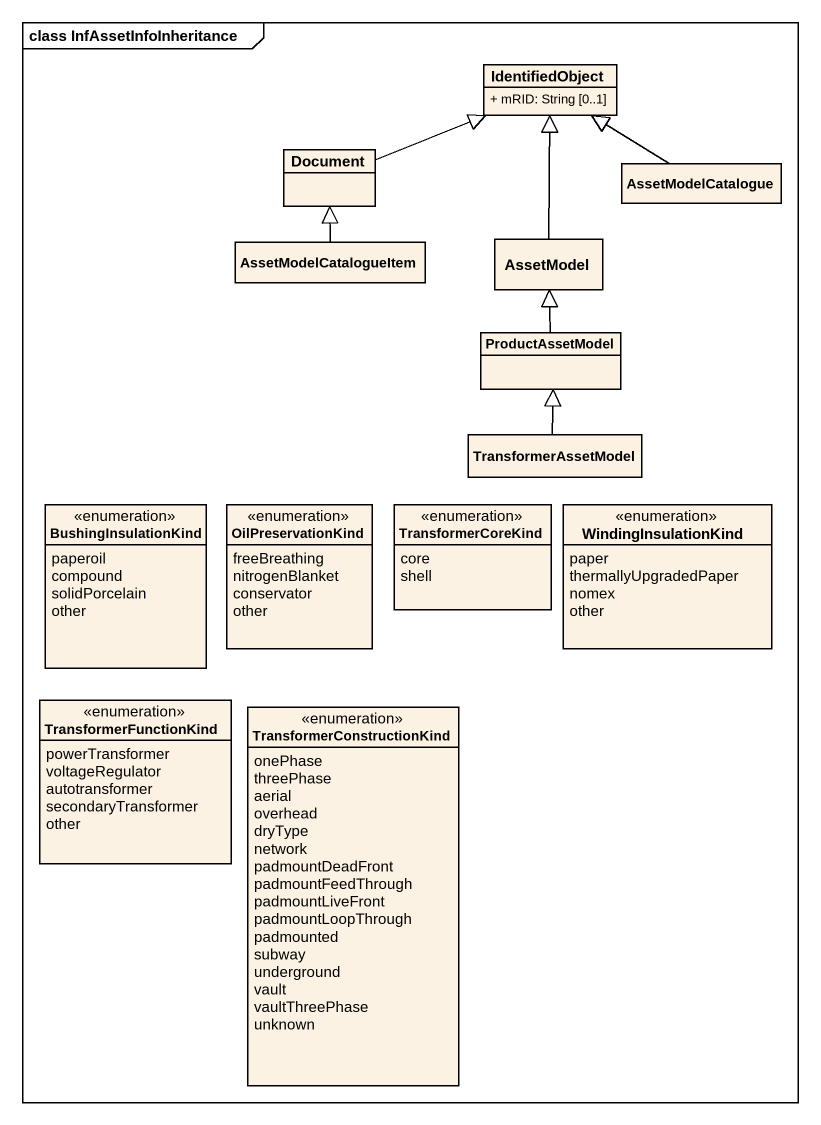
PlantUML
@startuml
mainframe class InfAssetInfoInheritance
hide circle
hide empty members
skinparam classAttributeIconSize 0
class IdentifiedObject {
  + mRID: String [0..1]
}
class Document
class AssetModelCatalogue
class AssetModelCatalogueItem
class AssetModel
class ProductAssetModel
class TransformerAssetModel
enum BushingInsulationKind {
  paperoil
  compound
  solidPorcelain
  other
}
enum OilPreservationKind {
  freeBreathing
  nitrogenBlanket
  conservator
  other
}
enum TransformerCoreKind {
  core
  shell
}
enum WindingInsulationKind {
  paper
  thermallyUpgradedPaper
  nomex
  other
}
enum TransformerFunctionKind {
  powerTransformer
  voltageRegulator
  autotransformer
  secondaryTransformer
  other
}
enum TransformerConstructionKind {
  onePhase
  threePhase
  aerial
  overhead
  dryType
  network
  padmountDeadFront
  padmountFeedThrough
  padmountLiveFront
  padmountLoopThrough
  padmounted
  subway
  underground
  vault
  vaultThreePhase
  unknown
}
Document -right-|> IdentifiedObject
AssetModelCatalogue -up-|> IdentifiedObject
AssetModelCatalogueItem -up-|> Document
AssetModel -up-|> IdentifiedObject
ProductAssetModel -up-|> AssetModel
TransformerAssetModel -up-|> ProductAssetModel
@enduml
